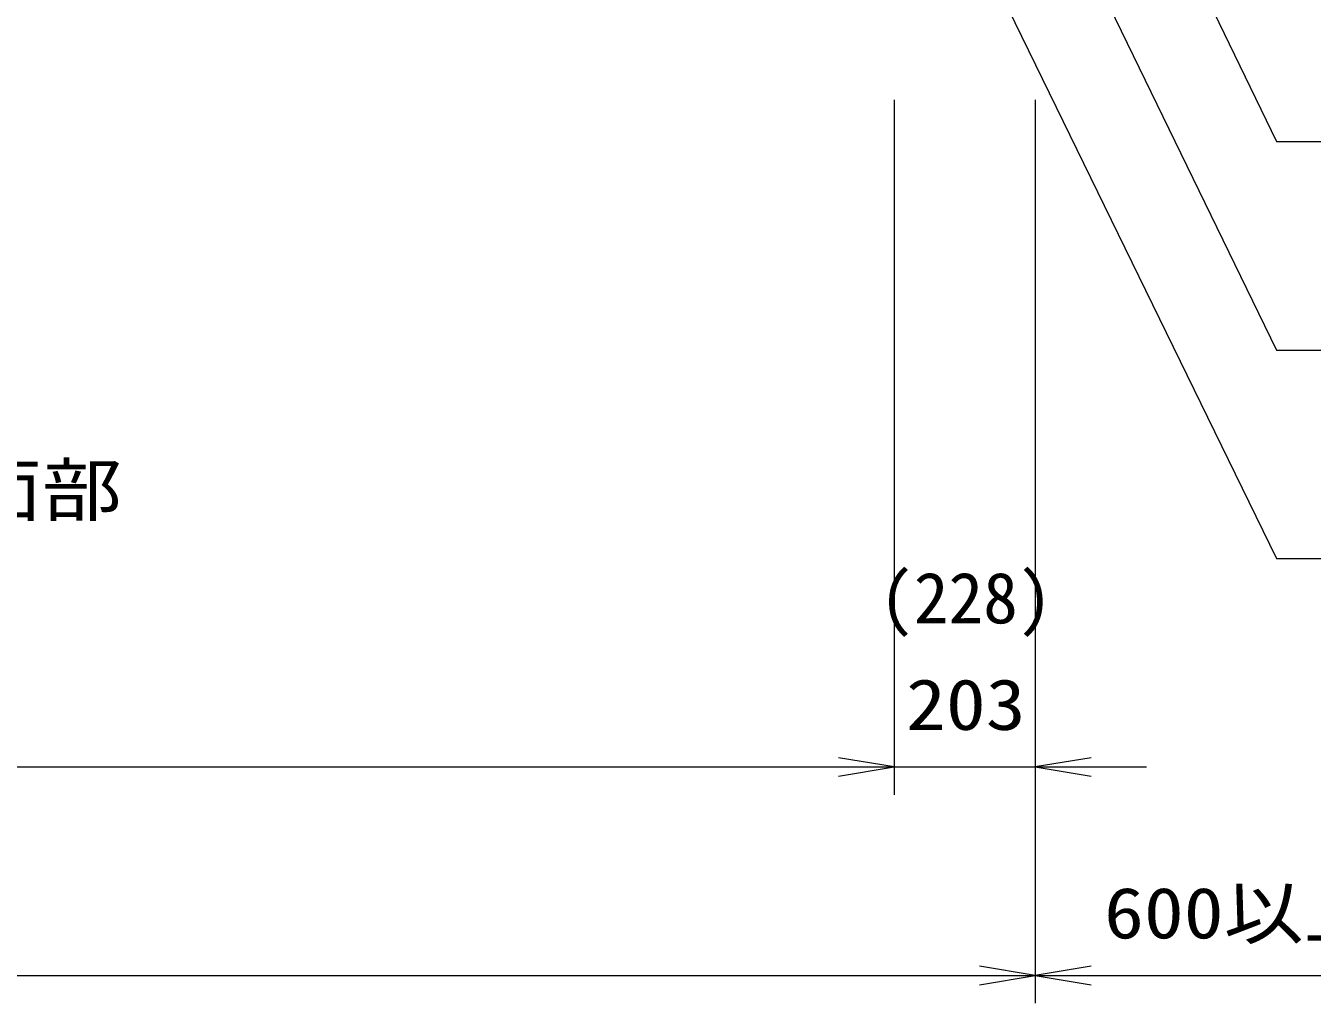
# Model space of a CAD drawing. Units: millimetres at full size; details may follow other scales. Extents: x 37600 to 71200, y 0 to 23760.
# Drawn here: x 60550 to 62402, y 4864 to 6271 of the extents above; entities that cross this region are included whole.
import ezdxf
from ezdxf.enums import TextEntityAlignment as Align

# ---------------------------------------------------------------- set-up
doc = ezdxf.new("R2010")
doc.units = ezdxf.units.MM
doc.header["$LTSCALE"] = 80.0044
doc.layers.add('寸法', color=6, linetype='Continuous', lineweight=13)
doc.styles.add('ＭＳ ゴシック', font='')
doc.styles.get('ＭＳ ゴシック').set_extended_font_data('MS Gothic')

# ---------------------------------------------------------------- blocks, each defined once
blk = doc.blocks.new('open_arrow')
at = {"color": 0, "linetype": 'Continuous', "lineweight": -2}
blk.add_lwpolyline([(7.5, 1.25), (0, 0), (7.5, -1.25)], dxfattribs=at)

msp = doc.modelspace()

# ---------------------------------------------------------------- linework, layer by layer
at = {"layer": '寸法'}
for p, q in [((61800, 6164), (61800, 5164)), ((61800, 6164), (61800, 5164)), ((62003, 6164), (62003, 4864)), ((62003, 6164), (62003, 5164)), ((62003, 6164), (62003, 4864)), ((58600, 5204), (61800, 5204)), ((61640, 5204), (62163, 5204)), ((58397, 4904), (62003, 4904)), ((62003, 4904), (62603, 4904))]:
    msp.add_line(p, q, dxfattribs=at)
for points in [[(61900, 7034), (61934.84, 6961.99), (62350, 6104), (63043.33, 6104)], [(61825, 6884), (61859.98, 6812.05), (62350, 5804), (63383.33, 5804)], [(61750, 6734), (61785.07, 6662.1), (62350, 5504), (62803.33, 5504)]]:
    msp.add_lwpolyline(points, dxfattribs=at)

# ---------------------------------------------------------------- block references
at = {"layer": '寸法', "xscale": 10.7, "yscale": 10.7, "rotation": 180}
for p in [(61800, 5204), (61800, 5204), (62003, 4904)]:
    msp.add_blockref('open_arrow', p, dxfattribs=at)
at = {"layer": '寸法', "xscale": 10.7, "yscale": 10.7}
for p in [(62003, 5204), (62003, 4904)]:
    msp.add_blockref('open_arrow', p, dxfattribs=at)

# ---------------------------------------------------------------- texts
at = {"layer": '寸法', "color": 3, "style": 'ＭＳ ゴシック', "width": 1.15}
msp.add_text('( )内数値は端面部', height=73.31, dxfattribs=at).set_placement((60200, 5544), align=Align.BOTTOM_CENTER)
at = {"layer": '寸法', "color": 3, "style": 'ＭＳ ゴシック'}
msp.add_text('(228)', height=73.31, dxfattribs=at).set_placement((61903, 5484), align=Align.TOP_CENTER)
at = {"layer": '寸法', "style": 'ＭＳ ゴシック', "width": 1.15}
for s, p in [('203', (61903, 5294)), ('600以上', (62303, 4994))]:
    msp.add_text(s, height=73.31, dxfattribs=at).set_placement(p, align=Align.MIDDLE_CENTER)

doc.saveas('drawing.dxf')
